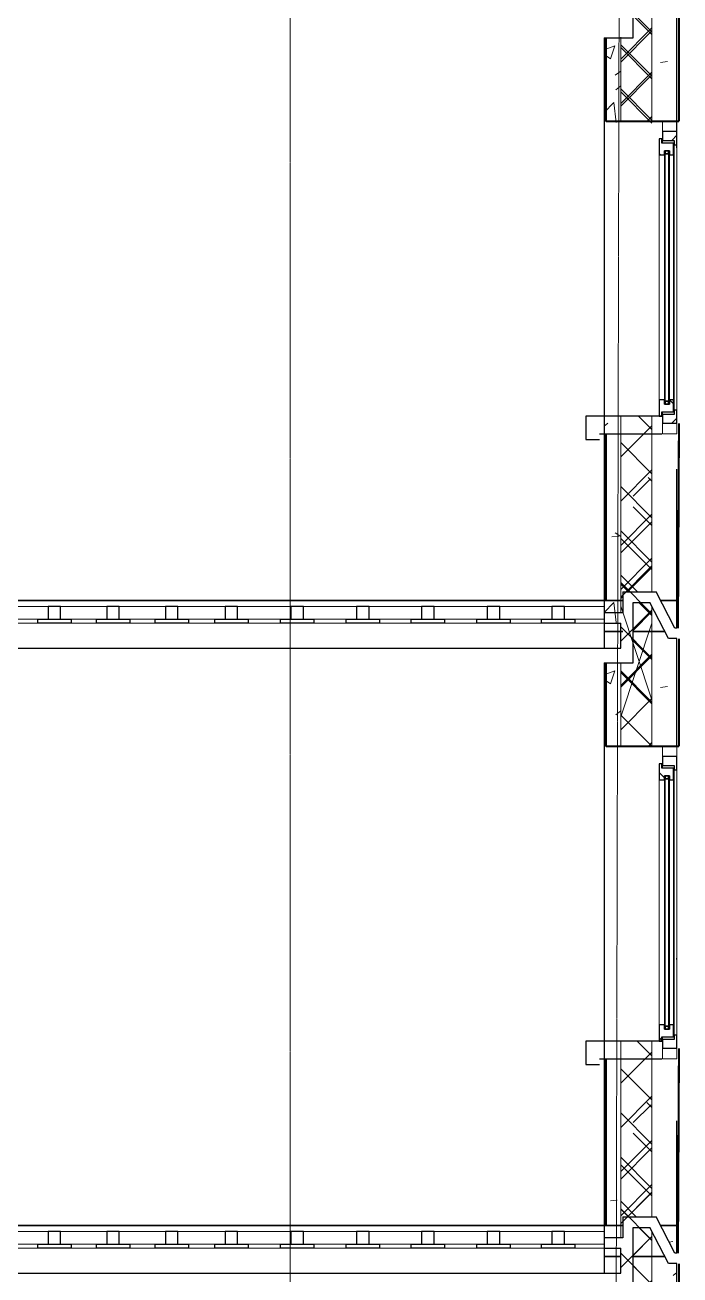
# Model space of a CAD drawing. Header units: inches. Extents: x -2431 to 214825, y 3 to 92804.
# Drawn here: x 171580 to 174724, y 32803 to 38803 of the extents above; entities that cross this region are included whole.
import ezdxf

# ---------------------------------------------------------------- set-up
doc = ezdxf.new("R2010")
doc.units = ezdxf.units.IN
doc.header["$MEASUREMENT"] = 0
doc.linetypes.add('Линия сетки', pattern=[22.225, 12.7, -3.175, 3.175, -3.175])
for name, color, linetype, lineweight in [('A-FLOR', 250, 'Continuous', 9), ('A-GLAZ', 250, 'Continuous', 9), ('A-WALL', 250, 'Continuous', 9), ('A-WALL-PATT', 250, 'Continuous', 25), ('S-GRID', 250, 'Continuous', 9)]:
    doc.layers.add(name, color=color, linetype=linetype, lineweight=lineweight)
doc.layers.add('Стены', color=250, linetype='Continuous')

# ---------------------------------------------------------------- blocks, each defined once
blk = doc.blocks.new('Окно 3-Откидное - Среднее глухое - Один переплет с многокамерным стеклопакетом - 30674-99 - Окно 3-Откидное - Среднее глухое - Один переплет с многокамерным стеклопакетом - 30674-99-V5-Сечение 1')
at = {"layer": 'A-GLAZ'}
h = blk.add_hatch(dxfattribs=at)
h.set_pattern_fill('FP_7', color=256, style=0, pattern_type=2)
h.set_pattern_definition([(45, (18648.64, 22050), (-84.853, 84.853), [])])
h.paths.add_polyline_path([(18649, 18850), (18669.7, 18850), (18669.7, 18913), (18655.7, 18913), (18655.7, 18893), (18599.7, 18893), (18599.7, 18850)], flags=0)
h.paths.add_polyline_path([(18669.7, 20187), (18669.7, 20250), (18599.7, 20250), (18599.7, 20207), (18655.7, 20207), (18655.7, 20187)], flags=0)
h = blk.add_hatch(dxfattribs=at)
h.set_pattern_fill('FP_6', color=256, style=0, pattern_type=2)
h.set_pattern_definition([(135, (18648.64, 22050), (-70.7107, -70.7107), [])])
h.paths.add_polyline_path([(18583.7, 18885), (18597.7, 18885), (18597.7, 18905), (18653.7, 18905), (18653.7, 18962), (18633.7, 18962), (18633.7, 18942), (18609.7, 18942), (18609.7, 18962), (18583.7, 18962)], flags=0)
h.paths.add_polyline_path([(18649, 20138), (18653.7, 20138), (18653.7, 20195), (18597.7, 20195), (18597.7, 20215), (18583.7, 20215), (18583.7, 20138), (18609.7, 20138), (18609.7, 20158), (18633.7, 20158), (18633.7, 20138)], flags=0)
for p, q in [((18669.7, 20300), (18599.7, 20300)), ((18599.7, 20300), (18599.7, 20250)), ((18669.7, 20250), (18669.7, 20300)), ((18599.7, 20250), (18669.7, 20250)), ((18599.7, 20195), (18599.7, 20207)), ((18655.7, 18913), (18655.7, 20187)), ((18669.7, 18913), (18669.7, 20187)), ((18583.7, 18962), (18583.7, 20138)), ((18653.7, 20138), (18653.7, 18962)), ((18599.7, 18893), (18599.7, 18905)), ((18669.7, 18850), (18599.7, 18850)), ((18599.7, 18850), (18599.7, 18800)), ((18669.7, 18800), (18669.7, 18850)), ((18599.7, 18800), (18669.7, 18800))]:
    blk.add_line(p, q, dxfattribs=at)
at = {"layer": 'A-GLAZ', "lineweight": 25}
for p, q in [((18599.7, 20250), (18599.7, 20207)), ((18669.7, 20250), (18599.7, 20250)), ((18669.7, 20187), (18669.7, 20250)), ((18597.7, 20215), (18583.7, 20215)), ((18583.7, 20215), (18583.7, 20138)), ((18597.7, 20195), (18597.7, 20215)), ((18653.7, 20195), (18597.7, 20195)), ((18599.7, 20207), (18655.7, 20207)), ((18653.7, 20138), (18653.7, 20195)), ((18655.7, 20207), (18655.7, 20187)), ((18655.7, 20187), (18669.7, 20187)), ((18583.7, 20138), (18609.7, 20138)), ((18613.7, 20158), (18609.7, 20158)), ((18609.7, 20158), (18609.7, 18942)), ((18609.7, 20138), (18609.7, 20158)), ((18609.7, 20158), (18633.7, 20158)), ((18613.7, 18942), (18613.7, 20158)), ((18633.7, 20158), (18629.7, 20158)), ((18629.7, 20158), (18629.7, 18942)), ((18633.7, 18942), (18633.7, 20158)), ((18633.7, 20158), (18633.7, 20138)), ((18633.7, 20138), (18653.7, 20138)), ((18609.7, 18962), (18583.7, 18962)), ((18583.7, 18962), (18583.7, 18885)), ((18609.7, 18942), (18609.7, 18962)), ((18653.7, 18962), (18633.7, 18962)), ((18633.7, 18962), (18633.7, 18942)), ((18653.7, 18905), (18653.7, 18962)), ((18597.7, 18885), (18597.7, 18905)), ((18597.7, 18905), (18653.7, 18905)), ((18609.7, 18942), (18613.7, 18942)), ((18633.7, 18942), (18609.7, 18942)), ((18629.7, 18942), (18633.7, 18942)), ((18669.7, 18913), (18655.7, 18913)), ((18655.7, 18913), (18655.7, 18893)), ((18669.7, 18850), (18669.7, 18913)), ((18583.7, 18885), (18597.7, 18885)), ((18599.7, 18893), (18599.7, 18850)), ((18655.7, 18893), (18599.7, 18893)), ((18599.7, 18850), (18669.7, 18850))]:
    blk.add_line(p, q, dxfattribs=at)
at = {"layer": 'A-GLAZ', "lineweight": 35}
for p, q in [((18629.7, 20158), (18613.7, 20158)), ((18613.7, 20158), (18613.7, 20143)), ((18613.7, 20143), (18629.7, 20143)), ((18629.7, 20143), (18629.7, 20158)), ((18629.7, 18957), (18613.7, 18957)), ((18613.7, 18957), (18613.7, 18942)), ((18613.7, 18942), (18629.7, 18942)), ((18629.7, 18942), (18629.7, 18957))]:
    blk.add_line(p, q, dxfattribs=at)

msp = doc.modelspace()

# ---------------------------------------------------------------- hatches: boundary and pattern name
at = {"layer": 'A-WALL-PATT', "lineweight": 9}
h = msp.add_hatch(dxfattribs=at)
h.set_pattern_fill('FP_1', color=256, style=0, pattern_type=2)
h.set_pattern_definition([(50, (164716.3, 28490.75), (728.737, -63.756), [76.2, -838.2]), (355, (164716.3, 28490.75), (-140.97, 764.228), [60.96, -670.56]), (100.451, (164777, 28485.4), (587.77, 700.467), [64.76, -712.36]), (46.184, (164716.3, 28693.95), (1084.316, -168.17), [114.3, -1257.3]), (96.636, (164806.6, 28679.9), (949.61, 989.71), [97.14, -1068.54]), (351.184, (164716.3, 28694), (949.62, 989.7), [91.44, -1005.84]), (21, (164817.9, 28643.15), (606.458, -409.06), [76.2, -838.2]), (326, (164817.9, 28643.15), (247.21, 736.753), [60.96, -670.56]), (71.451, (164868.4, 28609.06), (853.668, 327.685), [64.76, -712.36]), (37.5, (164716.28, 28490.75), (12.3547, 338.22), [33.528, -628.904, 33.528, -647.192, -673.1]), (37.5, (164716.28, 28490.75), (12.3547, 338.22), [-1343.152, 33.528, -639.572]), (7.5, (164716.28, 28490.75), (267.279, 400.722), [33.528, -354.584, 33.528, -613.664, -256.54]), (7.5, (164716.28, 28490.75), (267.279, 400.722), [-1035.304, 33.528, -223.012]), (327.5, (164489.7, 28490.75), (542.3633, -22.9153), [33.528, -220.472, 33.528, -758.952, -1051.56]), (327.5, (164489.7, 28490.75), (542.3633, -22.9153), [-1046.48, 33.528, -1018.032]), (317.5, (164388.1, 28490.75), (592.517, 101.707), [33.528, -296.672, 33.528, -492.76, -746.76]), (317.5, (164388.1, 28490.75), (592.517, 101.707), [-856.488, 33.528, -713.232])])
h.paths.add_polyline_path([(174359.57652, 39411.36464), (174439.57652, 39411.36464), (174439.57652, 39640.74682), (174359.57652, 39640.74682)])
h.paths.add_polyline_path([(174359.57652, 38340.74682), (174439.57652, 38340.74682), (174439.57652, 39341.37272), (174359.57652, 39341.37272)])
h.paths.add_polyline_path([(174439.57652, 36925.74682), (174359.57652, 36925.74682), (174359.57652, 36040.74682), (174439.57652, 36040.74682)])
h = msp.add_hatch(dxfattribs=at)
h.set_pattern_fill('FP_2', color=256, style=0, pattern_type=2)
h.set_pattern_definition([(45, (164716.28, 28490.75), (-106.066, 106.066), []), (135, (164716.28, 28490.75), (-106.066, -106.066), [])])
h.paths.add_polyline_path([(174449.57652, 39581.37272), (174449.57652, 39640.74682), (174439.57652, 39640.74682), (174439.57652, 39581.37272)])
h.paths.add_polyline_path([(174439.57652, 38340.74682), (174589.57652, 38340.74682), (174589.57652, 39612.01575), (174579.57652, 39631.37272), (174499.57652, 39631.37272), (174499.57652, 39341.37272), (174439.57652, 39341.37272)])
h.paths.add_polyline_path([(174589.57652, 36925.74682), (174439.57652, 36925.74682), (174439.57652, 36040.74682), (174449.57652, 36040.74682), (174449.57652, 36081.37272), (174589.57652, 36081.37272)])
h = msp.add_hatch(dxfattribs=at)
h.set_pattern_fill('FP_2', color=256, style=0, pattern_type=2)
h.set_pattern_definition([(45, (164716.28, 29090.75), (-106.066, 106.066), []), (135, (164716.28, 29090.75), (-106.066, -106.066), [])])
h.paths.add_polyline_path([(174449.57652, 36581.37272), (174449.57652, 36640.74682), (174439.57652, 36640.74682), (174439.57652, 36581.37272)])
h.paths.add_polyline_path([(174439.57652, 35340.74682), (174589.57652, 35340.74682), (174589.57652, 36612.01575), (174579.57652, 36631.37272), (174499.57652, 36631.37272), (174499.57652, 36341.37272), (174439.57652, 36341.37272)])
h.paths.add_polyline_path([(174589.57652, 33925.74682), (174439.57652, 33925.74682), (174439.57652, 33040.74682), (174449.57652, 33040.74682), (174449.57652, 33081.37272), (174589.57652, 33081.37272)])
h = msp.add_hatch(dxfattribs=at)
h.set_pattern_fill('FP_1', color=256, style=0, pattern_type=2)
h.set_pattern_definition([(50, (164716.3, 29690.75), (728.737, -63.756), [76.2, -838.2]), (355, (164716.3, 29690.75), (-140.97, 764.23), [60.96, -670.56]), (100.451, (164777, 29685.4), (587.77, 700.467), [64.76, -712.36]), (46.184, (164716.3, 29893.95), (1084.32, -168.17), [114.3, -1257.3]), (96.636, (164806.6, 29879.9), (949.61, 989.71), [97.14, -1068.54]), (351.184, (164716.3, 29894), (949.62, 989.7), [91.44, -1005.84]), (21, (164817.9, 29843.15), (606.458, -409.06), [76.2, -838.2]), (326, (164817.9, 29843.15), (247.21, 736.753), [60.96, -670.56]), (71.451, (164868.4, 29809.06), (853.67, 327.685), [64.76, -712.36]), (37.5, (164716.28, 29690.75), (12.355, 338.22), [33.528, -628.904, 33.528, -647.192, -673.1]), (37.5, (164716.28, 29690.75), (12.355, 338.22), [-1343.152, 33.528, -639.572]), (7.5, (164716.28, 29690.75), (267.279, 400.722), [33.528, -354.584, 33.528, -613.664, -256.54]), (7.5, (164716.28, 29690.75), (267.279, 400.722), [-1035.304, 33.528, -223.012]), (327.5, (164489.7, 29690.75), (542.363, -22.915), [33.528, -220.472, 33.528, -758.952, -1051.56]), (327.5, (164489.7, 29690.75), (542.363, -22.915), [-1046.48, 33.528, -1018.032]), (317.5, (164388.1, 29690.75), (592.517, 101.707), [33.528, -296.672, 33.528, -492.76, -746.76]), (317.5, (164388.1, 29690.75), (592.517, 101.707), [-856.49, 33.53, -713.23])])
h.paths.add_polyline_path([(174439.57652, 30925.74682), (174359.57652, 30925.74682), (174359.57652, 30040.74682), (174439.57652, 30040.74682)])
h.paths.add_polyline_path([(174359.57652, 32340.74682), (174439.57652, 32340.74682), (174439.57652, 33640.74682), (174359.57652, 33640.74682)])
h = msp.add_hatch(dxfattribs=at)
h.set_pattern_fill('FP_2', color=256, style=0, pattern_type=2)
h.set_pattern_definition([(45, (164716.28, 29690.75), (-106.066, 106.066), []), (135, (164716.28, 29690.75), (-106.066, -106.066), [])])
h.paths.add_polyline_path([(174449.57652, 33581.37272), (174449.57652, 33640.74682), (174439.57652, 33640.74682), (174439.57652, 33581.37272)])
h.paths.add_polyline_path([(174439.57652, 32340.74682), (174589.57652, 32340.74682), (174589.57652, 33612.01575), (174579.57652, 33631.37272), (174499.57652, 33631.37272), (174499.57652, 33341.37272), (174439.57652, 33341.37272)])
h.paths.add_polyline_path([(174589.57652, 30925.74682), (174439.57652, 30925.74682), (174439.57652, 30040.74682), (174449.57652, 30040.74682), (174449.57652, 30081.37272), (174589.57652, 30081.37272)])
h = msp.add_hatch(dxfattribs=at)
h.set_pattern_fill('FP_1', color=256, style=0, pattern_type=2)
h.set_pattern_definition([(50, (164716.3, 29090.75), (728.737, -63.756), [76.2, -838.2]), (355, (164716.3, 29090.75), (-140.97, 764.23), [60.96, -670.56]), (100.451, (164777, 29085.4), (587.77, 700.467), [64.76, -712.36]), (46.184, (164716.3, 29293.95), (1084.32, -168.17), [114.3, -1257.3]), (96.636, (164806.6, 29279.9), (949.61, 989.71), [97.14, -1068.54]), (351.184, (164716.3, 29294), (949.62, 989.7), [91.44, -1005.84]), (21, (164817.9, 29243.15), (606.458, -409.06), [76.2, -838.2]), (326, (164817.9, 29243.15), (247.21, 736.753), [60.96, -670.56]), (71.451, (164868.4, 29209.06), (853.67, 327.685), [64.76, -712.36]), (37.5, (164716.28, 29090.75), (12.355, 338.22), [33.528, -628.904, 33.528, -647.192, -673.1]), (37.5, (164716.28, 29090.75), (12.355, 338.22), [-1343.152, 33.528, -639.572]), (7.5, (164716.28, 29090.75), (267.279, 400.722), [33.528, -354.584, 33.528, -613.664, -256.54]), (7.5, (164716.28, 29090.75), (267.279, 400.722), [-1035.304, 33.528, -223.012]), (327.5, (164489.7, 29090.75), (542.363, -22.9153), [33.528, -220.472, 33.528, -758.952, -1051.56]), (327.5, (164489.7, 29090.75), (542.363, -22.9153), [-1046.48, 33.528, -1018.032]), (317.5, (164388.1, 29090.75), (592.517, 101.707), [33.528, -296.672, 33.528, -492.76, -746.76]), (317.5, (164388.1, 29090.75), (592.517, 101.707), [-856.49, 33.53, -713.23])])
h.paths.add_polyline_path([(174700.11238, 32906.98904), (174709.57652, 32906.98904), (174709.57652, 33040.74682), (174631.01178, 33040.74682)])
h.paths.add_polyline_path([(174589.57652, 31740.74682), (174709.57652, 31740.74682), (174709.57652, 32857.16003), (174669.57652, 32857.16003), (174589.57652, 33012.01575)])

# ---------------------------------------------------------------- linework, layer by layer
for p, q in [((174499.57652, 38741.37272), (174499.57652, 39031.37272)), ((174359.57652, 38741.37272), (174499.57652, 38741.37272)), ((174709.57652, 38340.74682), (174359.57652, 38340.74682)), ((174359.57652, 38340.74682), (174359.57652, 36925.74682)), ((174635.57652, 36925.74682), (174272.02103, 36925.74682)), ((174272.02103, 36925.74682), (174272.02103, 36840.74682)), ((174272.02103, 36840.74682), (174272.02103, 36813.45519)), ((174337.30598, 36840.74682), (174637.57652, 36840.74682)), ((174272.02103, 36813.45519), (174337.30598, 36813.45519)), ((174449.57652, 36081.37272), (174610.02404, 36081.37272)), ((174700.02404, 35907.16003), (174610.02404, 36081.37272)), ((171333.69363, 36040.74682), (174359.57652, 36040.74682)), ((171333.69363, 36040.74682), (174359.57652, 36040.74682)), ((171750.96991, 36010.74682), (171690.96991, 36010.74682)), ((171690.96991, 36010.74682), (171690.96991, 35950.74682)), ((171750.96991, 36010.74682), (171690.96991, 36010.74682)), ((171690.96991, 36010.74682), (171690.96991, 35950.74682)), ((171750.96991, 35950.74682), (171750.96991, 36010.74682)), ((171750.96991, 35950.74682), (171750.96991, 36010.74682)), ((172032.61092, 36010.74682), (171972.61092, 36010.74682)), ((171972.61092, 36010.74682), (171972.61092, 35950.74682)), ((172032.61092, 36010.74682), (171972.61092, 36010.74682)), ((171972.61092, 36010.74682), (171972.61092, 35950.74682)), ((172032.61092, 35950.74682), (172032.61092, 36010.74682)), ((172032.61092, 35950.74682), (172032.61092, 36010.74682)), ((172314.25194, 36010.74682), (172254.25194, 36010.74682)), ((172254.25194, 36010.74682), (172254.25194, 35950.74682)), ((172314.25194, 36010.74682), (172254.25194, 36010.74682)), ((172254.25194, 36010.74682), (172254.25194, 35950.74682)), ((172314.25194, 35950.74682), (172314.25194, 36010.74682)), ((172314.25194, 35950.74682), (172314.25194, 36010.74682)), ((172600.83464, 36010.74682), (172540.83464, 36010.74682)), ((172540.83464, 36010.74682), (172540.83464, 35950.74682)), ((172600.83464, 36010.74682), (172540.83464, 36010.74682)), ((172540.83464, 36010.74682), (172540.83464, 35950.74682)), ((172600.83464, 35950.74682), (172600.83464, 36010.74682)), ((172600.83464, 35950.74682), (172600.83464, 36010.74682)), ((172856.33464, 36010.74682), (172856.33464, 35950.74682)), ((172916.33464, 36010.74682), (172856.33464, 36010.74682)), ((172916.33464, 36010.74682), (172856.33464, 36010.74682)), ((172856.33464, 36010.74682), (172856.33464, 35950.74682)), ((172916.33464, 35950.74682), (172916.33464, 36010.74682)), ((172916.33464, 35950.74682), (172916.33464, 36010.74682)), ((173231.83464, 36010.74682), (173171.83464, 36010.74682)), ((173171.83464, 36010.74682), (173171.83464, 35950.74682)), ((173231.83464, 36010.74682), (173171.83464, 36010.74682)), ((173171.83464, 36010.74682), (173171.83464, 35950.74682)), ((173231.83464, 35950.74682), (173231.83464, 36010.74682)), ((173231.83464, 35950.74682), (173231.83464, 36010.74682)), ((173483.82027, 36010.74682), (173483.82027, 35950.74682)), ((173543.82027, 36010.74682), (173483.82027, 36010.74682)), ((173483.82027, 36010.74682), (173483.82027, 35950.74682)), ((173543.82027, 36010.74682), (173483.82027, 36010.74682)), ((173543.82027, 35950.74682), (173543.82027, 36010.74682)), ((173543.82027, 35950.74682), (173543.82027, 36010.74682)), ((173799.32027, 36010.74682), (173799.32027, 35950.74682)), ((173859.32027, 36010.74682), (173799.32027, 36010.74682)), ((173859.32027, 36010.74682), (173799.32027, 36010.74682)), ((173799.32027, 36010.74682), (173799.32027, 35950.74682)), ((173859.32027, 35950.74682), (173859.32027, 36010.74682)), ((173859.32027, 35950.74682), (173859.32027, 36010.74682)), ((174168.94223, 36010.74682), (174108.94223, 36010.74682)), ((174108.94223, 36010.74682), (174108.94223, 35950.74682)), ((174168.94223, 35950.74682), (174168.94223, 36010.74682)), ((174499.57652, 36031.37272), (174579.57652, 36031.37272)), ((174499.57652, 36031.37272), (174579.57652, 36031.37272)), ((174499.57652, 35741.37272), (174499.57652, 36031.37272)), ((174669.57652, 35857.16003), (174579.57652, 36031.37272)), ((174669.57652, 35857.16003), (174579.57652, 36031.37272)), ((171640.96991, 35950.74682), (171800.96991, 35950.74682)), ((171640.96991, 35930.74682), (171640.96991, 35950.74682)), ((171640.96991, 35950.74682), (171800.96991, 35950.74682)), ((171640.96991, 35930.74682), (171640.96991, 35950.74682)), ((171690.96991, 35950.74682), (171750.96991, 35950.74682)), ((171690.96991, 35950.74682), (171750.96991, 35950.74682)), ((171800.96991, 35950.74682), (171800.96991, 35930.74682)), ((171800.96991, 35950.74682), (171800.96991, 35930.74682)), ((171922.61092, 35950.74682), (172082.61092, 35950.74682)), ((171922.61092, 35930.74682), (171922.61092, 35950.74682)), ((171922.61092, 35950.74682), (172082.61092, 35950.74682)), ((171922.61092, 35930.74682), (171922.61092, 35950.74682)), ((171972.61092, 35950.74682), (172032.61092, 35950.74682)), ((171972.61092, 35950.74682), (172032.61092, 35950.74682)), ((172082.61092, 35950.74682), (172082.61092, 35930.74682)), ((172082.61092, 35950.74682), (172082.61092, 35930.74682)), ((172204.25194, 35950.74682), (172364.25194, 35950.74682)), ((172204.25194, 35930.74682), (172204.25194, 35950.74682)), ((172204.25194, 35950.74682), (172364.25194, 35950.74682)), ((172204.25194, 35930.74682), (172204.25194, 35950.74682)), ((172254.25194, 35950.74682), (172314.25194, 35950.74682)), ((172254.25194, 35950.74682), (172314.25194, 35950.74682)), ((172364.25194, 35950.74682), (172364.25194, 35930.74682)), ((172364.25194, 35950.74682), (172364.25194, 35930.74682)), ((172490.83464, 35930.74682), (172490.83464, 35950.74682)), ((172490.83464, 35950.74682), (172650.83464, 35950.74682)), ((172490.83464, 35950.74682), (172650.83464, 35950.74682)), ((172490.83464, 35930.74682), (172490.83464, 35950.74682)), ((172540.83464, 35950.74682), (172600.83464, 35950.74682)), ((172540.83464, 35950.74682), (172600.83464, 35950.74682)), ((172650.83464, 35950.74682), (172650.83464, 35930.74682)), ((172650.83464, 35950.74682), (172650.83464, 35930.74682)), ((172806.33464, 35950.74682), (172966.33464, 35950.74682)), ((172806.33464, 35930.74682), (172806.33464, 35950.74682)), ((172806.33464, 35950.74682), (172966.33464, 35950.74682)), ((172806.33464, 35930.74682), (172806.33464, 35950.74682)), ((172856.33464, 35950.74682), (172916.33464, 35950.74682)), ((172856.33464, 35950.74682), (172916.33464, 35950.74682)), ((172966.33464, 35950.74682), (172966.33464, 35930.74682)), ((172966.33464, 35950.74682), (172966.33464, 35930.74682)), ((173121.83464, 35950.74682), (173281.83464, 35950.74682)), ((173121.83464, 35930.74682), (173121.83464, 35950.74682)), ((173121.83464, 35950.74682), (173281.83464, 35950.74682)), ((173121.83464, 35930.74682), (173121.83464, 35950.74682)), ((173171.83464, 35950.74682), (173231.83464, 35950.74682)), ((173171.83464, 35950.74682), (173231.83464, 35950.74682)), ((173281.83464, 35950.74682), (173281.83464, 35930.74682)), ((173281.83464, 35950.74682), (173281.83464, 35930.74682)), ((173433.82027, 35950.74682), (173593.82027, 35950.74682)), ((173433.82027, 35930.74682), (173433.82027, 35950.74682)), ((173433.82027, 35950.74682), (173593.82027, 35950.74682)), ((173433.82027, 35930.74682), (173433.82027, 35950.74682)), ((173483.82027, 35950.74682), (173543.82027, 35950.74682)), ((173483.82027, 35950.74682), (173543.82027, 35950.74682)), ((173593.82027, 35950.74682), (173593.82027, 35930.74682)), ((173593.82027, 35950.74682), (173593.82027, 35930.74682)), ((173749.32027, 35950.74682), (173909.32027, 35950.74682)), ((173749.32027, 35930.74682), (173749.32027, 35950.74682)), ((173749.32027, 35950.74682), (173909.32027, 35950.74682)), ((173749.32027, 35930.74682), (173749.32027, 35950.74682)), ((173799.32027, 35950.74682), (173859.32027, 35950.74682)), ((173799.32027, 35950.74682), (173859.32027, 35950.74682)), ((173909.32027, 35950.74682), (173909.32027, 35930.74682)), ((173909.32027, 35950.74682), (173909.32027, 35930.74682)), ((174058.94223, 35950.74682), (174218.94223, 35950.74682)), ((174058.94223, 35930.74682), (174058.94223, 35950.74682)), ((174058.94223, 35950.74682), (174218.94223, 35950.74682)), ((174058.94223, 35930.74682), (174058.94223, 35950.74682)), ((174108.94223, 35950.74682), (174168.94223, 35950.74682)), ((174218.94223, 35950.74682), (174218.94223, 35930.74682)), ((174218.94223, 35950.74682), (174218.94223, 35930.74682)), ((171800.96991, 35930.74682), (171640.96991, 35930.74682)), ((171800.96991, 35930.74682), (171640.96991, 35930.74682)), ((172082.61092, 35930.74682), (171922.61092, 35930.74682)), ((172082.61092, 35930.74682), (171922.61092, 35930.74682)), ((172364.25194, 35930.74682), (172204.25194, 35930.74682)), ((172364.25194, 35930.74682), (172204.25194, 35930.74682)), ((172650.83464, 35930.74682), (172490.83464, 35930.74682)), ((172650.83464, 35930.74682), (172490.83464, 35930.74682)), ((172966.33464, 35930.74682), (172806.33464, 35930.74682)), ((172966.33464, 35930.74682), (172806.33464, 35930.74682)), ((173281.83464, 35930.74682), (173121.83464, 35930.74682)), ((173281.83464, 35930.74682), (173121.83464, 35930.74682)), ((173593.82027, 35930.74682), (173433.82027, 35930.74682)), ((173593.82027, 35930.74682), (173433.82027, 35930.74682)), ((173909.32027, 35930.74682), (173749.32027, 35930.74682)), ((173909.32027, 35930.74682), (173749.32027, 35930.74682)), ((174218.94223, 35930.74682), (174058.94223, 35930.74682)), ((174218.94223, 35930.74682), (174058.94223, 35930.74682)), ((174359.57652, 35930.74682), (174439.57652, 35930.74682)), ((174439.57652, 35811.36464), (174439.57652, 35930.74682)), ((174709.57652, 35857.16003), (174669.57652, 35857.16003)), ((168325.23347, 35811.36464), (174439.57652, 35811.36464)), ((174359.57652, 35741.37272), (174499.57652, 35741.37272)), ((174709.57652, 35340.74682), (174359.57652, 35340.74682)), ((174359.57652, 35340.74682), (174359.57652, 33925.74682)), ((174635.57652, 33925.74682), (174272.02103, 33925.74682)), ((174272.02103, 33925.74682), (174272.02103, 33840.74682)), ((174272.02103, 33840.74682), (174272.02103, 33813.45519)), ((174337.30598, 33840.74682), (174637.57652, 33840.74682)), ((174272.02103, 33813.45519), (174337.30598, 33813.45519)), ((174449.57652, 33081.37272), (174610.02404, 33081.37272)), ((174700.02404, 32907.16003), (174610.02404, 33081.37272)), ((171333.69363, 33040.74682), (174359.57652, 33040.74682)), ((171333.69363, 33040.74682), (174359.57652, 33040.74682)), ((171750.96991, 33010.74682), (171690.96991, 33010.74682)), ((171690.96991, 33010.74682), (171690.96991, 32950.74682)), ((171750.96991, 33010.74682), (171690.96991, 33010.74682)), ((171690.96991, 33010.74682), (171690.96991, 32950.74682)), ((171750.96991, 32950.74682), (171750.96991, 33010.74682)), ((171750.96991, 32950.74682), (171750.96991, 33010.74682)), ((172032.61092, 33010.74682), (171972.61092, 33010.74682)), ((171972.61092, 33010.74682), (171972.61092, 32950.74682)), ((172032.61092, 33010.74682), (171972.61092, 33010.74682)), ((171972.61092, 33010.74682), (171972.61092, 32950.74682)), ((172032.61092, 32950.74682), (172032.61092, 33010.74682)), ((172032.61092, 32950.74682), (172032.61092, 33010.74682)), ((172314.25194, 33010.74682), (172254.25194, 33010.74682)), ((172254.25194, 33010.74682), (172254.25194, 32950.74682)), ((172314.25194, 33010.74682), (172254.25194, 33010.74682)), ((172254.25194, 33010.74682), (172254.25194, 32950.74682)), ((172314.25194, 32950.74682), (172314.25194, 33010.74682)), ((172314.25194, 32950.74682), (172314.25194, 33010.74682)), ((172600.83464, 33010.74682), (172540.83464, 33010.74682)), ((172540.83464, 33010.74682), (172540.83464, 32950.74682)), ((172600.83464, 33010.74682), (172540.83464, 33010.74682)), ((172540.83464, 33010.74682), (172540.83464, 32950.74682)), ((172600.83464, 32950.74682), (172600.83464, 33010.74682)), ((172600.83464, 32950.74682), (172600.83464, 33010.74682)), ((172916.33464, 33010.74682), (172856.33464, 33010.74682)), ((172856.33464, 33010.74682), (172856.33464, 32950.74682)), ((172916.33464, 33010.74682), (172856.33464, 33010.74682)), ((172856.33464, 33010.74682), (172856.33464, 32950.74682)), ((172916.33464, 32950.74682), (172916.33464, 33010.74682)), ((172916.33464, 32950.74682), (172916.33464, 33010.74682)), ((173231.83464, 33010.74682), (173171.83464, 33010.74682)), ((173171.83464, 33010.74682), (173171.83464, 32950.74682)), ((173231.83464, 33010.74682), (173171.83464, 33010.74682)), ((173171.83464, 33010.74682), (173171.83464, 32950.74682)), ((173231.83464, 32950.74682), (173231.83464, 33010.74682)), ((173231.83464, 32950.74682), (173231.83464, 33010.74682)), ((173543.82027, 33010.74682), (173483.82027, 33010.74682)), ((173483.82027, 33010.74682), (173483.82027, 32950.74682)), ((173543.82027, 33010.74682), (173483.82027, 33010.74682)), ((173483.82027, 33010.74682), (173483.82027, 32950.74682)), ((173543.82027, 32950.74682), (173543.82027, 33010.74682)), ((173543.82027, 32950.74682), (173543.82027, 33010.74682)), ((173859.32027, 33010.74682), (173799.32027, 33010.74682)), ((173799.32027, 33010.74682), (173799.32027, 32950.74682)), ((173859.32027, 33010.74682), (173799.32027, 33010.74682)), ((173799.32027, 33010.74682), (173799.32027, 32950.74682)), ((173859.32027, 32950.74682), (173859.32027, 33010.74682)), ((173859.32027, 32950.74682), (173859.32027, 33010.74682)), ((174168.94223, 33010.74682), (174108.94223, 33010.74682)), ((174108.94223, 33010.74682), (174108.94223, 32950.74682)), ((174168.94223, 32950.74682), (174168.94223, 33010.74682)), ((174499.57652, 33031.37272), (174579.57652, 33031.37272)), ((174499.57652, 33031.37272), (174579.57652, 33031.37272)), ((174499.57652, 32741.37272), (174499.57652, 33031.37272)), ((174669.57652, 32857.16003), (174579.57652, 33031.37272)), ((174669.57652, 32857.16003), (174579.57652, 33031.37272)), ((171640.96991, 32950.74682), (171800.96991, 32950.74682)), ((171640.96991, 32930.74682), (171640.96991, 32950.74682)), ((171640.96991, 32950.74682), (171800.96991, 32950.74682)), ((171640.96991, 32930.74682), (171640.96991, 32950.74682)), ((171690.96991, 32950.74682), (171750.96991, 32950.74682)), ((171690.96991, 32950.74682), (171750.96991, 32950.74682)), ((171800.96991, 32950.74682), (171800.96991, 32930.74682)), ((171800.96991, 32950.74682), (171800.96991, 32930.74682)), ((171922.61092, 32950.74682), (172082.61092, 32950.74682)), ((171922.61092, 32930.74682), (171922.61092, 32950.74682)), ((171922.61092, 32950.74682), (172082.61092, 32950.74682)), ((171922.61092, 32930.74682), (171922.61092, 32950.74682)), ((171972.61092, 32950.74682), (172032.61092, 32950.74682)), ((171972.61092, 32950.74682), (172032.61092, 32950.74682)), ((172082.61092, 32950.74682), (172082.61092, 32930.74682)), ((172082.61092, 32950.74682), (172082.61092, 32930.74682)), ((172204.25194, 32950.74682), (172364.25194, 32950.74682)), ((172204.25194, 32930.74682), (172204.25194, 32950.74682)), ((172204.25194, 32950.74682), (172364.25194, 32950.74682)), ((172204.25194, 32930.74682), (172204.25194, 32950.74682)), ((172254.25194, 32950.74682), (172314.25194, 32950.74682)), ((172254.25194, 32950.74682), (172314.25194, 32950.74682)), ((172364.25194, 32950.74682), (172364.25194, 32930.74682)), ((172364.25194, 32950.74682), (172364.25194, 32930.74682)), ((172490.83464, 32950.74682), (172650.83464, 32950.74682)), ((172490.83464, 32930.74682), (172490.83464, 32950.74682)), ((172490.83464, 32950.74682), (172650.83464, 32950.74682)), ((172490.83464, 32930.74682), (172490.83464, 32950.74682)), ((172540.83464, 32950.74682), (172600.83464, 32950.74682)), ((172540.83464, 32950.74682), (172600.83464, 32950.74682)), ((172650.83464, 32950.74682), (172650.83464, 32930.74682)), ((172650.83464, 32950.74682), (172650.83464, 32930.74682)), ((172806.33464, 32950.74682), (172966.33464, 32950.74682)), ((172806.33464, 32930.74682), (172806.33464, 32950.74682)), ((172806.33464, 32950.74682), (172966.33464, 32950.74682)), ((172806.33464, 32930.74682), (172806.33464, 32950.74682)), ((172856.33464, 32950.74682), (172916.33464, 32950.74682)), ((172856.33464, 32950.74682), (172916.33464, 32950.74682)), ((172966.33464, 32950.74682), (172966.33464, 32930.74682)), ((172966.33464, 32950.74682), (172966.33464, 32930.74682)), ((173121.83464, 32950.74682), (173281.83464, 32950.74682)), ((173121.83464, 32930.74682), (173121.83464, 32950.74682)), ((173121.83464, 32950.74682), (173281.83464, 32950.74682)), ((173121.83464, 32930.74682), (173121.83464, 32950.74682)), ((173171.83464, 32950.74682), (173231.83464, 32950.74682)), ((173171.83464, 32950.74682), (173231.83464, 32950.74682)), ((173281.83464, 32950.74682), (173281.83464, 32930.74682)), ((173281.83464, 32950.74682), (173281.83464, 32930.74682)), ((173433.82027, 32950.74682), (173593.82027, 32950.74682)), ((173433.82027, 32930.74682), (173433.82027, 32950.74682)), ((173433.82027, 32950.74682), (173593.82027, 32950.74682)), ((173433.82027, 32930.74682), (173433.82027, 32950.74682)), ((173483.82027, 32950.74682), (173543.82027, 32950.74682)), ((173483.82027, 32950.74682), (173543.82027, 32950.74682)), ((173593.82027, 32950.74682), (173593.82027, 32930.74682)), ((173593.82027, 32950.74682), (173593.82027, 32930.74682)), ((173749.32027, 32950.74682), (173909.32027, 32950.74682)), ((173749.32027, 32930.74682), (173749.32027, 32950.74682)), ((173749.32027, 32950.74682), (173909.32027, 32950.74682)), ((173749.32027, 32930.74682), (173749.32027, 32950.74682)), ((173799.32027, 32950.74682), (173859.32027, 32950.74682)), ((173799.32027, 32950.74682), (173859.32027, 32950.74682)), ((173909.32027, 32950.74682), (173909.32027, 32930.74682)), ((173909.32027, 32950.74682), (173909.32027, 32930.74682)), ((174058.94223, 32950.74682), (174218.94223, 32950.74682)), ((174058.94223, 32930.74682), (174058.94223, 32950.74682)), ((174058.94223, 32950.74682), (174218.94223, 32950.74682)), ((174058.94223, 32930.74682), (174058.94223, 32950.74682)), ((174108.94223, 32950.74682), (174168.94223, 32950.74682)), ((174218.94223, 32950.74682), (174218.94223, 32930.74682)), ((174218.94223, 32950.74682), (174218.94223, 32930.74682)), ((171800.96991, 32930.74682), (171640.96991, 32930.74682)), ((171800.96991, 32930.74682), (171640.96991, 32930.74682)), ((172082.61092, 32930.74682), (171922.61092, 32930.74682)), ((172082.61092, 32930.74682), (171922.61092, 32930.74682)), ((172364.25194, 32930.74682), (172204.25194, 32930.74682)), ((172364.25194, 32930.74682), (172204.25194, 32930.74682)), ((172650.83464, 32930.74682), (172490.83464, 32930.74682)), ((172650.83464, 32930.74682), (172490.83464, 32930.74682)), ((172966.33464, 32930.74682), (172806.33464, 32930.74682)), ((172966.33464, 32930.74682), (172806.33464, 32930.74682)), ((173281.83464, 32930.74682), (173121.83464, 32930.74682)), ((173281.83464, 32930.74682), (173121.83464, 32930.74682)), ((173593.82027, 32930.74682), (173433.82027, 32930.74682)), ((173593.82027, 32930.74682), (173433.82027, 32930.74682)), ((173909.32027, 32930.74682), (173749.32027, 32930.74682)), ((173909.32027, 32930.74682), (173749.32027, 32930.74682)), ((174218.94223, 32930.74682), (174058.94223, 32930.74682)), ((174218.94223, 32930.74682), (174058.94223, 32930.74682)), ((174359.57652, 32930.74682), (174439.57652, 32930.74682)), ((174439.57652, 32811.36464), (174439.57652, 32930.74682)), ((174709.57652, 32857.16003), (174669.57652, 32857.16003)), ((168325.23347, 32811.36464), (174439.57652, 32811.36464))]:
    msp.add_line(p, q)
at = {"lineweight": 0}
for p, q in [((171333.69363, 36010.74682), (174359.57652, 36010.74682)), ((171333.69363, 36010.74682), (174359.57652, 36010.74682)), ((171333.69363, 35950.74682), (174361.57652, 35950.74682)), ((171333.69363, 35950.74682), (174361.57652, 35950.74682)), ((171333.69363, 35930.74682), (174359.57652, 35930.74682)), ((171333.69363, 35930.74682), (174359.57652, 35930.74682)), ((171333.69363, 33010.74682), (174359.57652, 33010.74682)), ((171333.69363, 33010.74682), (174359.57652, 33010.74682)), ((171333.69363, 32950.74682), (174361.57652, 32950.74682)), ((171333.69363, 32950.74682), (174361.57652, 32950.74682)), ((171333.69363, 32930.74682), (174359.57652, 32930.74682)), ((171333.69363, 32930.74682), (174359.57652, 32930.74682))]:
    msp.add_line(p, q, dxfattribs=at)
at = {"lineweight": -2, "ltscale": 25}
for p, q in [((174709.57652, 35906.98904), (174700.11238, 35906.98904)), ((174709.57652, 32906.98904), (174700.11238, 32906.98904))]:
    msp.add_line(p, q, dxfattribs=at)
at = {"const_width": 10}
for points in [[(174719.12901, 38340.57582), (174719.12901, 38856.98904)], [(174369.12901, 38741.20172), (174369.12901, 38340.57582)], [(174369.12901, 38340.57582), (174719.12901, 38340.57582)], [(174369.12901, 36040.57582), (174369.12901, 36840.57582)], [(174714.39693, 35906.81804), (174719.12901, 36890.57582)], [(174719.12901, 35340.57582), (174719.12901, 35856.98904)], [(174369.12901, 35741.20172), (174369.12901, 35340.57582)], [(174369.12901, 35340.57582), (174719.12901, 35340.57582)], [(174369.12901, 33040.57582), (174369.12901, 33840.57582)], [(174714.39693, 32906.81804), (174719.12901, 33890.57582)], [(174719.12901, 32340.57582), (174719.12901, 32856.98904)]]:
    msp.add_lwpolyline(points, dxfattribs=at)
at = {"layer": 'A-FLOR', "lineweight": 35}
for p, q in [((174449.57652, 36040.74682), (168376.33062, 36040.74682)), ((174709.57652, 36040.74682), (174631.01178, 36040.74682)), ((174709.57652, 35906.98904), (174709.57652, 36040.74682)), ((174709.57652, 35906.98904), (174709.57652, 36040.74682)), ((174359.57652, 35890.74682), (174449.7338, 35890.74682)), ((174498.97621, 35890.74682), (174652.22526, 35890.74682)), ((174449.57652, 33040.74682), (168376.33062, 33040.74682)), ((174709.57652, 33040.74682), (174631.01178, 33040.74682)), ((174709.57652, 32906.98904), (174709.57652, 33040.74682)), ((174709.57652, 32906.98904), (174709.57652, 33040.74682)), ((174359.57652, 32890.74682), (174439.57652, 32890.74682)), ((174492.73162, 32890.74682), (174652.22526, 32890.74682))]:
    msp.add_line(p, q, dxfattribs=at)
at = {"layer": 'A-WALL'}
for p, q in [((174589.57652, 39012.01575), (174589.57652, 38340.74682)), ((174589.57652, 39012.01575), (174589.57652, 38340.74682)), ((174589.57652, 39012.01575), (174589.57652, 38340.74682)), ((174589.57652, 39012.01575), (174589.57652, 38340.74682)), ((174589.57652, 39012.01575), (174589.57652, 38340.74682)), ((174439.57652, 38744.25905), (174439.57652, 38340.74682)), ((174439.57652, 38744.25905), (174439.57652, 38340.74682)), ((174439.57652, 38744.25905), (174439.57652, 38340.74682)), ((174439.57652, 38744.25905), (174439.57652, 38340.74682)), ((174439.57652, 38741.37272), (174439.57652, 38340.74682)), ((174439.57652, 36925.74682), (174439.57652, 36040.74682)), ((174439.57652, 36925.74682), (174439.57652, 35981.37272)), ((174439.57652, 36925.74682), (174439.57652, 35981.37272)), ((174439.57652, 36925.74682), (174439.57652, 35981.37272)), ((174439.57652, 36925.74682), (174439.57652, 36040.74682)), ((174589.57652, 36925.74682), (174589.57652, 36081.37272)), ((174589.57652, 36925.74682), (174589.57652, 36081.37272)), ((174589.57652, 36925.74682), (174589.57652, 36081.37272)), ((174589.57652, 36925.74682), (174589.57652, 36081.37272)), ((174589.57652, 36925.74682), (174589.57652, 36081.37272)), ((174439.57652, 36040.74682), (174439.57652, 35981.37272)), ((174439.57652, 36040.74682), (174439.57652, 35981.37272)), ((174589.57652, 36012.01575), (174589.57652, 35340.74682)), ((174589.57652, 36012.01575), (174589.57652, 35340.74682)), ((174589.57652, 36012.01575), (174589.57652, 35340.74682)), ((174589.57652, 36012.01575), (174589.57652, 35340.74682)), ((174589.57652, 36012.01575), (174589.57652, 35340.74682)), ((174439.57652, 35930.74682), (174439.57652, 35811.36464)), ((174439.57652, 35930.74682), (174439.57652, 35811.36464)), ((174439.57652, 35930.74682), (174439.57652, 35811.36464)), ((174439.57652, 35930.74682), (174439.57652, 35811.36464)), ((174439.57652, 35930.74682), (174439.57652, 35811.36464)), ((174439.57652, 35741.37272), (174439.57652, 35340.74682)), ((174439.57652, 35741.37272), (174439.57652, 35340.74682)), ((174439.57652, 35741.37272), (174439.57652, 35340.74682)), ((174439.57652, 35741.37272), (174439.57652, 35340.74682)), ((174439.57652, 35741.37272), (174439.57652, 35340.74682)), ((174439.57652, 33925.74682), (174439.57652, 32981.37272)), ((174439.57652, 33925.74682), (174439.57652, 32981.37272)), ((174439.57652, 33925.74682), (174439.57652, 32981.37272)), ((174439.57652, 33925.74682), (174439.57652, 32981.37272)), ((174439.57652, 33925.74682), (174439.57652, 33040.74682)), ((174589.57652, 33925.74682), (174589.57652, 33081.37272)), ((174589.57652, 33925.74682), (174589.57652, 33081.37272)), ((174589.57652, 33925.74682), (174589.57652, 33081.37272)), ((174589.57652, 33925.74682), (174589.57652, 33081.37272)), ((174589.57652, 33925.74682), (174589.57652, 33081.37272)), ((174439.57652, 33040.74682), (174439.57652, 32981.37272)), ((174589.57652, 33012.01575), (174589.57652, 32340.74682)), ((174589.57652, 33012.01575), (174589.57652, 32340.74682)), ((174589.57652, 33012.01575), (174589.57652, 32340.74682)), ((174589.57652, 33012.01575), (174589.57652, 32340.74682)), ((174589.57652, 33012.01575), (174589.57652, 32340.74682)), ((174439.57652, 32930.74682), (174439.57652, 32811.36464)), ((174439.57652, 32930.74682), (174439.57652, 32811.36464)), ((174439.57652, 32930.74682), (174439.57652, 32811.36464)), ((174439.57652, 32930.74682), (174439.57652, 32811.36464)), ((174439.57652, 32930.74682), (174439.57652, 32811.36464))]:
    msp.add_line(p, q, dxfattribs=at)
at = {"layer": 'A-WALL', "lineweight": 25}
for p, q in [((174709.57652, 38213.67558), (174709.57652, 38857.16003)), ((174709.57652, 38213.67558), (174709.57652, 38857.16003)), ((174709.57652, 38213.67558), (174709.57652, 38857.16003)), ((174359.57652, 38741.37272), (174359.57652, 38340.74682)), ((174359.57652, 38741.37272), (174359.57652, 38340.74682)), ((174359.57652, 38741.37272), (174359.57652, 38340.74682)), ((174359.57652, 38741.37272), (174359.57652, 38340.74682)), ((174359.57652, 38741.37272), (174359.57652, 38340.74682)), ((174359.57652, 36925.74682), (174359.57652, 36040.74682)), ((174359.57652, 36925.74682), (174359.57652, 35811.36464)), ((174359.57652, 36925.74682), (174359.57652, 35811.36464)), ((174359.57652, 36925.74682), (174359.57652, 35930.74682)), ((174359.57652, 36925.74682), (174359.57652, 36040.74682)), ((174709.57652, 36040.74682), (174709.57652, 36671.37149)), ((174709.57652, 35906.98904), (174709.57652, 36671.37149)), ((174709.57652, 36040.74682), (174709.57652, 36671.37149)), ((174359.57652, 36040.74682), (174359.57652, 35811.36464)), ((174359.57652, 36040.74682), (174359.57652, 35811.36464)), ((174449.57652, 36040.74682), (174359.57652, 36040.74682)), ((174709.57652, 36040.74682), (174631.01178, 36040.74682)), ((174709.57652, 35340.74682), (174709.57652, 35857.16003)), ((174709.57652, 35340.74682), (174709.57652, 35857.16003)), ((174709.57652, 35340.74682), (174709.57652, 35857.16003)), ((174359.57652, 35741.37272), (174359.57652, 35340.74682)), ((174359.57652, 35741.37272), (174359.57652, 35340.74682)), ((174359.57652, 35741.37272), (174359.57652, 35340.74682)), ((174359.57652, 35741.37272), (174359.57652, 35340.74682)), ((174359.57652, 35741.37272), (174359.57652, 35340.74682)), ((174709.57652, 34316.57586), (174709.57652, 34323.92867)), ((174709.57652, 34316.57586), (174709.57652, 34323.92867)), ((174709.57652, 34316.57586), (174709.57652, 34323.92867)), ((174359.57652, 33925.74682), (174359.57652, 32811.36464)), ((174359.57652, 33925.74682), (174359.57652, 32811.36464)), ((174359.57652, 33925.74682), (174359.57652, 32811.36464)), ((174359.57652, 33925.74682), (174359.57652, 32930.74682)), ((174359.57652, 33925.74682), (174359.57652, 33040.74682)), ((174709.57652, 32906.98904), (174709.57652, 33542.07353)), ((174709.57652, 32906.98904), (174709.57652, 33542.07353)), ((174709.57652, 33040.74682), (174709.57652, 33542.07353)), ((174359.57652, 33040.74682), (174359.57652, 32811.36464)), ((174449.57652, 33040.74682), (174359.57652, 33040.74682)), ((174709.57652, 33040.74682), (174631.01178, 33040.74682)), ((174709.57652, 32340.74682), (174709.57652, 32857.16003)), ((174709.57652, 32340.74682), (174709.57652, 32857.16003)), ((174709.57652, 32340.74682), (174709.57652, 32857.16003))]:
    msp.add_line(p, q, dxfattribs=at)
at = {"layer": 'A-WALL-PATT', "linetype": 'Continuous', "lineweight": 9}
for p, q in [((174589.57652, 38756.43441), (174499.57652, 38846.43441)), ((174439.57652, 38624.74542), (174589.57652, 38774.74542)), ((174359.57652, 38682.69078), (174410.93055, 38702.40375)), ((174390.17798, 38640.94935), (174410.77915, 38702.3452)), ((174359.57652, 38661.73058), (174390.31999, 38640.99385)), ((174589.57652, 38544.30238), (174439.57652, 38694.30238)), ((174631.20563, 38622.75898), (174664.44679, 38627.13526)), ((174439.57652, 38412.61338), (174589.57652, 38562.61338)), ((174415.81102, 38491.73539), (174439.57652, 38509.97131)), ((174589.57652, 38332.17034), (174439.57652, 38482.17034)), ((174359.57652, 38382.68317), (174406.07383, 38431.14302)), ((174417.47527, 38334.75394), (174406.24965, 38431.24313)), ((174471.93975, 36081.37272), (174589.57652, 36199.00949)), ((174476.77025, 36081.37272), (174439.57652, 36118.56645)), ((174359.57652, 35982.68317), (174406.07383, 36031.14302)), ((174417.47527, 35934.75394), (174406.24965, 36031.24313)), ((174439.57652, 36049.00949), (174449.57652, 36059.00949)), ((174439.57652, 36012.61338), (174589.57652, 35562.61338)), ((174589.57652, 35968.56645), (174526.77025, 36031.37272)), ((174499.57652, 35896.87745), (174589.57652, 35986.87745)), ((174589.57652, 35932.17034), (174439.57652, 35482.17034)), ((174589.57652, 35756.43441), (174499.57652, 35846.43441)), ((174439.57652, 35624.74542), (174589.57652, 35774.74542)), ((174359.57652, 35682.69078), (174410.93055, 35702.40375)), ((174390.17798, 35640.94935), (174410.77915, 35702.3452)), ((174359.57652, 35661.73058), (174390.31999, 35640.99385)), ((174589.57652, 35544.30238), (174439.57652, 35694.30238)), ((174631.20563, 35622.75898), (174664.44679, 35627.13526)), ((174415.81102, 35491.73539), (174439.57652, 35509.97131)), ((174471.93975, 33081.37272), (174589.57652, 33199.00949)), ((174476.77025, 33081.37272), (174439.57652, 33118.56645)), ((174439.57652, 33049.00949), (174449.57652, 33059.00949)), ((174589.57652, 32968.56645), (174526.77025, 33031.37272)), ((174499.57652, 32896.87745), (174589.57652, 32986.87745)), ((174589.57652, 32756.43441), (174499.57652, 32846.43441))]:
    msp.add_line(p, q, dxfattribs=at)
at = {"layer": 'S-GRID', "linetype": 'Линия сетки', "ltscale": 0.5}
for p, q in [((172852.44773, 42486.79996), (172852.44773, 6427.63125)), ((174359.57652, 6334.38363), (174439.57652, 42440.74682))]:
    msp.add_line(p, q, dxfattribs=at)
at = {"layer": 'Стены'}
for p, q in [((174449.57652, 36081.37272), (174449.57652, 35981.37272)), ((174449.57652, 35981.37272), (174359.57652, 35981.37272)), ((174449.57652, 33081.37272), (174449.57652, 32981.37272)), ((174449.57652, 32981.37272), (174359.57652, 32981.37272))]:
    msp.add_line(p, q, dxfattribs=at)

# ---------------------------------------------------------------- block references
at = {"layer": 'A-GLAZ'}
for p in [(156039.8829, 18040.74682), (156039.8829, 15040.74682)]:
    msp.add_blockref('Окно 3-Откидное - Среднее глухое - Один переплет с многокамерным стеклопакетом - 30674-99 - Окно 3-Откидное - Среднее глухое - Один переплет с многокамерным стеклопакетом - 30674-99-V5-Сечение 1', p, dxfattribs=at)

doc.saveas('drawing.dxf')
